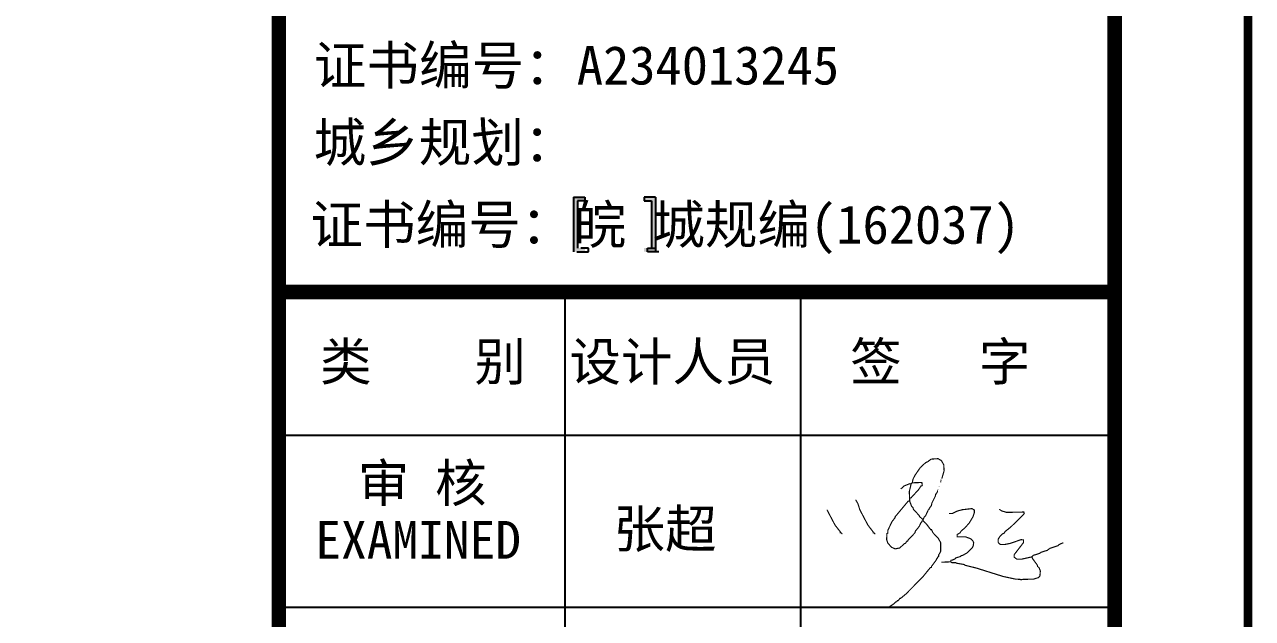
# Model space of a CAD drawing. Extents: x -518586 to 1253874, y -62343 to 661177.
# Drawn here: x 1240060 to 1253874, y 363596 to 370275 of the extents above; entities that cross this region are included whole.
import ezdxf

# ---------------------------------------------------------------- set-up
doc = ezdxf.new("R2010")
doc.units = 0
doc.header["$LTSCALE"] = 1000
doc.header["$MEASUREMENT"] = 0
doc.layers.add('图框', color=7, linetype='Continuous')
doc.layers.add('签名', color=7, linetype='Continuous')
doc.styles.add('STYLE-黑体', font='simhei.ttf')
doc.styles.add('黑体', font='simhei.ttf')

# ---------------------------------------------------------------- blocks, each defined once
blk = doc.blocks.new('建筑专业签名')
at = {"linetype": 'Continuous', "const_width": 10}
for points in [[(3864, 673), (3884, 743), (3881, 793), (3861, 830), (3831, 847), (3771, 843), (3741, 820), (3724, 813), (3677, 770), (3631, 703), (3614, 670), (3607, 637)], [(3584, 503), (3597, 507), (3661, 577), (3684, 610), (3694, 613), (3691, 640), (3607, 637)], [(3607, 637), (3597, 627)], [(3854, 650), (3854, 640)], [(3857, 663), (3857, 657)], [(3597, 627), (3587, 630), (3537, 610), (3511, 587), (3514, 583)], [(3597, 627), (3581, 560), (3584, 503)], [(3701, 317), (3711, 340), (3724, 353), (3747, 403), (3754, 407), (3754, 413), (3774, 440), (3777, 460), (3807, 520), (3811, 537), (3827, 560), (3827, 573)], [(3831, 583), (3831, 580)], [(3841, 610), (3841, 607)], [(3114, 490), (3134, 457), (3151, 403), (3221, 270), (3267, 210), (3267, 203), (3277, 200), (3284, 190)], [(3584, 480), (3571, 477), (3457, 340), (3457, 333), (3431, 300), (3394, 223), (3394, 200), (3387, 197), (3384, 143), (3394, 113), (3427, 77), (3457, 63), (3497, 70), (3541, 110), (3547, 110), (3561, 130), (3567, 130), (3571, 140), (3631, 203), (3634, 217), (3667, 257), (3684, 293), (3691, 297), (3691, 303), (3701, 307)], [(3584, 503), (3584, 480)], [(3701, 317), (3671, 343), (3667, 353), (3617, 407), (3614, 420), (3601, 433), (3584, 480)], [(2865, 403), (2865, 403), (2865, 403), (2935, 270), (2982, 210), (2982, 203), (2992, 200), (2998, 190)], [(3701, 307), (3701, 317)], [(3941, -50), (3944, -37), (3961, -33), (3981, -23), (3984, -17), (4027, -3), (4031, 3), (4047, 7), (4087, 30), (4127, 70), (4137, 87), (4141, 117), (4134, 133), (4117, 150), (4071, 167), (3997, 167), (3997, 187), (4024, 203), (4031, 217), (4067, 247), (4104, 290), (4134, 340), (4147, 377), (4147, 400), (4127, 413), (4041, 403), (3994, 390), (3954, 370), (3927, 370)], [(4647, -7), (4557, -27), (4517, -27), (4494, -10), (4494, 13), (4574, 117), (4574, 140), (4554, 143), (4457, 110), (4407, 100), (4377, 100), (4364, 107), (4354, 120), (4354, 147), (4371, 173), (4391, 193), (4407, 200), (4414, 213), (4464, 253), (4574, 360), (4581, 373), (4577, 383), (4427, 380), (4384, 393), (4364, 407)], [(3701, 307), (3727, 283), (3767, 230), (3774, 230), (3787, 203), (3834, 153), (3854, 117), (3854, 40), (3837, 10), (3837, -3), (3827, -10), (3827, -17), (3821, -20), (3814, -37), (3774, -90), (3774, -97), (3764, -100), (3697, -183), (3551, -330), (3507, -367), (3501, -367), (3484, -387), (3477, -387), (3471, -397), (3464, -397), (3444, -417), (3394, -450)], [(4647, -7), (4661, 7), (4714, 23), (4727, 33), (4781, 50), (4804, 67), (4874, 90), (4884, 100), (4921, 117)], [(3941, -50), (3861, -53)], [(3941, -50), (3951, -57), (3984, -57), (3997, -63), (4057, -73), (4067, -80), (4161, -103), (4397, -177), (4504, -200), (4551, -203)], [(4557, -203), (4664, -200), (4704, -187), (4717, -173), (4721, -130), (4711, -103), (4697, -90), (4694, -77), (4654, -23), (4647, -7)], [(4551, -203), (4551, -210)], [(4551, -203), (4557, -203)], [(4557, -203), (4557, -210)]]:
    blk.add_lwpolyline(points, dxfattribs=at)

msp = doc.modelspace()

# ---------------------------------------------------------------- hatches: boundary and pattern name
at = {"layer": '图框'}
for points in [[(1246280, 368291), (1246365, 368291), (1246365, 368333), (1246326, 368333), (1246235, 368333), (1246235, 367719), (1246326, 367719), (1246365, 367719), (1246365, 367761), (1246280, 367761)], [(1247113, 367761), (1247029, 367761), (1247029, 367719), (1247068, 367719), (1247159, 367719), (1247159, 368333), (1247068, 368333), (1247029, 368333), (1247029, 368291), (1247113, 368291)]]:
    msp.add_hatch(color=4, dxfattribs=at).paths.add_polyline_path(points)

# ---------------------------------------------------------------- linework, layer by layer
at = {"layer": '图框', "color": 4}
for p, q in [((1246235, 368333), (1246326, 368333)), ((1246235, 368333), (1246235, 367719)), ((1246326, 368333), (1246365, 368333)), ((1246365, 368333), (1246365, 368291)), ((1247068, 368333), (1247029, 368333)), ((1247029, 368333), (1247029, 368291)), ((1247159, 368333), (1247068, 368333)), ((1247159, 368333), (1247159, 367719)), ((1246365, 368291), (1246280, 368291)), ((1246280, 368291), (1246280, 367761)), ((1247029, 368291), (1247113, 368291)), ((1247113, 368291), (1247113, 367761)), ((1246403, 367761), (1246318, 367761)), ((1246403, 367719), (1246403, 367761)), ((1247067, 367719), (1247067, 367761)), ((1247067, 367761), (1247151, 367761)), ((1246273, 367719), (1246364, 367719)), ((1246364, 367719), (1246403, 367719)), ((1247106, 367719), (1247067, 367719)), ((1247197, 367719), (1247106, 367719))]:
    msp.add_line(p, q, dxfattribs=at)
at = {"layer": '图框', "color": 0}
for p, q in [((1242920, 365656), (1252289, 365656)), ((1242920, 365656), (1252289, 365656)), ((1242920, 363723), (1252289, 363723))]:
    msp.add_line(p, q, dxfattribs=at)
at = {"layer": '图框', "color": 4}
for points, const_width in [([(1096175, 294107), (1253825, 294107), (1253825, 383207), (1096175, 383207)], 98.6), ([(1099925, 295607), (1252325, 295607), (1252325, 381707), (1099925, 381707)], 98.6), ([(1242920, 381707), (1252325, 381707), (1252325, 295607), (1242920, 295607)], 163)]:
    msp.add_lwpolyline(points, close=True, dxfattribs=dict(at, const_width=const_width))
at = {"layer": '图框', "color": 4, "const_width": 163}
msp.add_lwpolyline([(1242920, 381707), (1242920, 295607)], dxfattribs=at)
at = {"layer": '图框', "color": 0}
for const_width in [164, 164, 164, 164, 66.6]:
    msp.add_lwpolyline([(1242920, 367267), (1252289, 367267)], dxfattribs=dict(at, const_width=const_width))
for points in [[(1246141, 365656), (1246141, 367267)], [(1248792, 356315), (1248792, 367267)], [(1246141, 356315), (1246141, 365656)]]:
    msp.add_lwpolyline(points, dxfattribs=at)

# ---------------------------------------------------------------- block references
at = {"layer": '签名', "xscale": 1.293600210919976, "yscale": 1.293600212084129, "zscale": 1.2936}
msp.add_blockref('建筑专业签名', (1245381, 364297), dxfattribs=at)

# ---------------------------------------------------------------- texts
at = {"layer": '图框', "color": 4}
for s, height, style, p in [('证书编号：A234013245', 433.86, '黑体', (1243314, 369600)), ('城乡规划：', 433.9, '黑体', (1243311, 368733)), ('证书编号：皖 城规编(162037)', 433.86, '黑体', (1243276, 367809)), ('张超', 425.2, 'STYLE-黑体', (1246686, 364391))]:
    msp.add_text(s, height=height, dxfattribs=dict(at, style=style)).set_placement(p)
at = {"layer": '图框', "color": 0, "style": 'STYLE-黑体'}
for s, p in [('类    别 ', (1243384, 366272)), ('设计人员', (1246189, 366272)), ('签   字', (1249348, 366272)), ('审 核', (1243809, 364906)), ('EXAMINED ', (1243331, 364267))]:
    msp.add_text(s, height=425.2, dxfattribs=at).set_placement(p)

doc.saveas('drawing.dxf')
